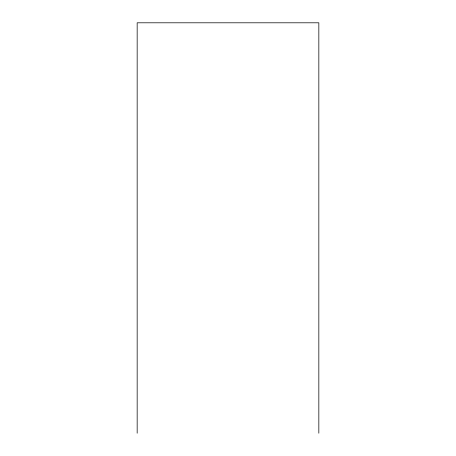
<?xml version="1.0" encoding="UTF-8"?>
<svg xmlns="http://www.w3.org/2000/svg" width="456" height="456" viewBox="0 0 456 456"><rect width="100%" height="100%" fill="white"/><g stroke="black" fill="none" stroke-linecap="round" stroke-linejoin="round"><path stroke-width="0.68" d="M318.835 433.2L318.835 22.8L137.165 22.8L137.165 433.2"/></g></svg>
